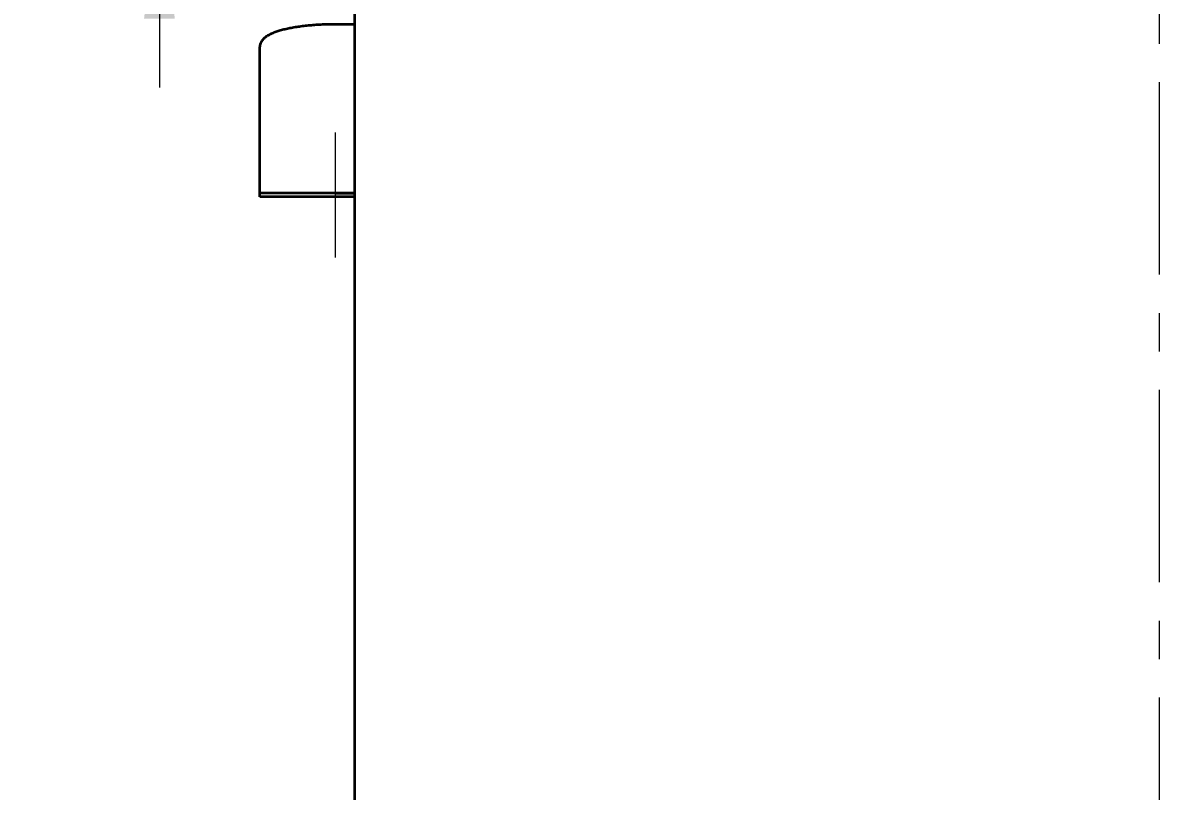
# Model space of a CAD drawing. Header units: millimetres. Extents: x 0 to 4752, y 0 to 3360.
# Drawn here: x 2913.6 to 3213.7, y 2060.6 to 2263.6 of the extents above; entities that cross this region are included whole.
import ezdxf

# ---------------------------------------------------------------- set-up
doc = ezdxf.new("R2010")
doc.units = ezdxf.units.MM
doc.header["$LTSCALE"] = 8
doc.linetypes.add('CENTERX2', pattern=[20.32, 12.7, -2.54, 2.54, -2.54])
doc.styles.add('SLDTEXTSTYLE4', font='TXT', dxfattribs={"width": 0.7})
doc.dimstyles.new('SLDDIMSTYLE12', dxfattribs={"dimtxt": 28, "dimasz": 32.64, "dimexe": 0, "dimexo": 0.0625, "dimgap": 7, "dimtad": 1, "dimdec": 3, "dimlfac": 2, "dimrnd": 1e-09, "dimzin": 12, "dimdsep": 46, "dimtxsty": 'SLDTEXTSTYLE4', "dimsah": 1, "dimcen": 0.09, "dimadec": 0, "dimazin": 3, "dimtfac": 1, "dimtdec": 3, "dimtmove": 0, "dimatfit": 0, "dimfxl": 1, "dimfrac": 2, "dimtolj": 1, "dimtzin": 12, "dimarcsym": 0})

# ---------------------------------------------------------------- blocks, each defined once
blk = doc.blocks.new('工程图视图15')
at = {"color": 7, "linetype": 'Continuous', "lineweight": 35}
for p, q in [((-430, 293.81), (-430, -405.85)), ((-430, 0), (-435, 0)), ((-455, -44.6), (-455, -5.95)), ((-455, -45.6), (-455, -44.6)), ((-435, -44.6), (-455, -44.6)), ((-435, -44.6), (-455, -44.6)), ((-430, -44.6), (-435, -44.6)), ((-435, -44.6), (-430, -44.6)), ((-435, -45.6), (-455, -45.6)), ((-430, -45.6), (-435, -45.6))]:
    blk.add_line(p, q, dxfattribs=at)
blk.add_open_spline([(-435, 0), (-435.3, 0), (-436.17, 0), (-437.62, -0.04), (-439.31, -0.11), (-440.97, -0.23), (-442.59, -0.38), (-444.14, -0.56), (-445.64, -0.78), (-447.05, -1.04), (-448.38, -1.32), (-449.61, -1.65), (-450.74, -2), (-451.77, -2.4), (-452.69, -2.84), (-453.46, -3.33), (-454.07, -3.85), (-454.52, -4.38), (-454.82, -4.95), (-454.98, -5.48), (-454.99, -5.82), (-455, -5.95)], degree=3, knots=[0, 0, 0, 0, 0.0294771, 0.0855305, 0.1416558, 0.1978993, 0.2543233, 0.3109924, 0.367976, 0.425353, 0.4832194, 0.5417013, 0.6009767, 0.6613081, 0.7230792, 0.786732, 0.8424256, 0.890532, 0.933528, 0.973843, 1, 1, 1, 1], dxfattribs=at)
blk = doc.blocks.new('_D_37')
at = {"color": 7, "linetype": 'Continuous', "lineweight": 0}
for p, q in [((2949.68, 2314.87), (2949.68, 2365.67)), ((3069.26, 2314.87), (2933.68, 2314.87)), ((2949.68, 2297.37), (2949.68, 2314.87)), ((3051.19, 2297.37), (2933.68, 2297.37)), ((2949.68, 2297.37), (2949.68, 2246.57))]:
    blk.add_line(p, q, dxfattribs=at)
at = {"color": 7, "linetype": 'Continuous', "lineweight": 18}
for points in [[(2949.68, 2314.87), (2953.75, 2347.51), (2945.62, 2347.51)], [(2949.68, 2297.37), (2945.62, 2264.73), (2953.75, 2264.73)]]:
    blk.add_solid(points, dxfattribs=at)
at = {"color": 7, "linetype": 'Continuous', "lineweight": 18, "insert": (2913.59, 2293.84), "char_height": 28, "attachment_point": 1, "rotation": 90, "style": 'SLDTEXTSTYLE4'}
blk.add_mtext('35', dxfattribs=at)

msp = doc.modelspace()

# ---------------------------------------------------------------- linework, layer by layer
at = {"color": 7, "linetype": 'CENTERX2', "lineweight": 18, "ltscale": 0.5}
for p, q in [((3213.690703, 2573.027685), (3213.690703, 1841.374225)), ((2996.190703, 2201.624225), (2996.190703, 2234.624225))]:
    msp.add_line(p, q, dxfattribs=at)

# ---------------------------------------------------------------- block references
at = {"color": 7, "linetype": 'Continuous', "lineweight": 35}
msp.add_blockref('工程图视图15', (3431.190703, 2263.220259), dxfattribs=at)

# ---------------------------------------------------------------- dimensions: what is measured, and where the dimension line sits
at = {"color": 7, "linetype": 'Continuous', "lineweight": 18}
dim = msp.add_linear_dim(base=(2949.6825, 2314.874225), p1=(3051.190703, 2297.374225), p2=(3069.261802, 2314.874225), angle=90, dimstyle='SLDDIMSTYLE12', dxfattribs=at)
dim.commit()
dim.dimension.update_dxf_attribs({"geometry": '_D_37', "text_midpoint": (2949.6825, 2306.124225), "dimtype": 160})

doc.saveas('drawing.dxf')
